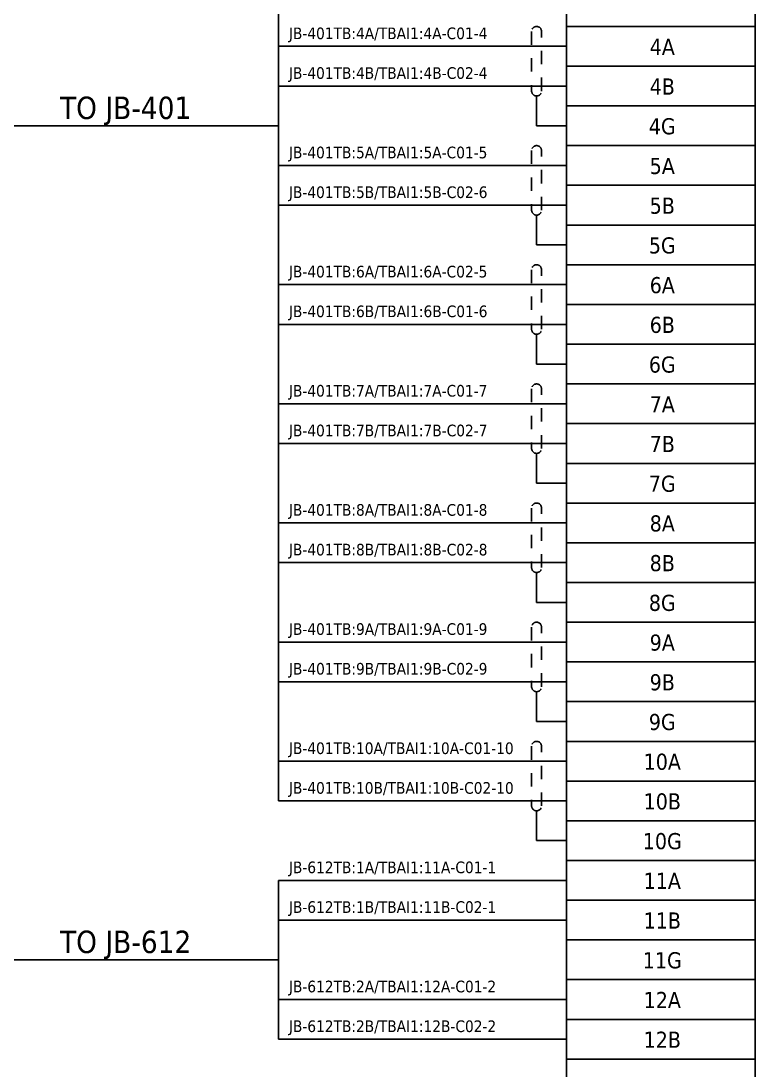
# Model space of a CAD drawing. Header units: millimetres. Extents: x 0 to 1792788, y -13 to 262234.
# Drawn here: x 133.1 to 207, y 105.9 to 211.6 of the extents above; entities that cross this region are included whole.
import ezdxf
from ezdxf.enums import TextEntityAlignment as Align

# ---------------------------------------------------------------- set-up
doc = ezdxf.new("R2010")
doc.units = ezdxf.units.MM
doc.linetypes.add('EPL_DASH', pattern=[1, 0.5, -0.5])
for name, color, linetype, lineweight in [('EPLAN108', 5, 'Continuous', 35), ('EPLAN300', 5, 'Continuous', 25), ('EPLAN311', 7, 'Continuous', 25), ('EPLAN314', 5, 'EPL_DASH', 25), ('EPLAN317', 7, 'Continuous', 25), ('EPLAN405', 7, 'Continuous', 25), ('EPLAN421', 5, 'Continuous', 35), ('EPLAN433', 251, 'Continuous', 35), ('EPLAN501', 7, 'Continuous', 35), ('EPLAN546', 1, 'Continuous', 25)]:
    doc.layers.add(name, color=color, linetype=linetype, lineweight=lineweight)
doc.styles.add('Tahoma', font='')
doc.styles.get('Tahoma').set_extended_font_data('Tahoma')

# ---------------------------------------------------------------- blocks, each defined once
blk = doc.blocks.new('EPLSYM_LibrarySPECIAL_en_US_Symbol427_Variant5_Placement1_6')
at = {"layer": 'EPLAN421', "color": 5, "style": 'Tahoma'}
for tag, p in [('17_20029[1]', (-0.9525, 3.335)), ('17_20029[2]', (20.0025, 3.335))]:
    blk.add_attdef(tag, text='', height=1.1739, dxfattribs=at).set_placement(p, align=Align.BOTTOM_RIGHT)
at = {"layer": 'EPLAN433', "color": 251, "style": 'Tahoma'}
blk.add_attdef('17_20406_1', text='', height=1.6254, dxfattribs=at).set_placement((0.9525, 1.5875), align=Align.BOTTOM_RIGHT)
blk.add_attdef('17_20406', text='', height=1.6254, dxfattribs=at).set_placement((0.9525, 1.5875), align=Align.BOTTOM_LEFT)
blk = doc.blocks.new('EPLSYM_LibrarySPECIAL_en_US_Symbol427_Variant5_Placement1_7')
at = {"layer": 'EPLAN421', "color": 5, "style": 'Tahoma'}
for tag, p in [('17_20029[1]', (-0.9525, 3.335)), ('17_20029[2]', (20.0025, 3.335))]:
    blk.add_attdef(tag, text='', height=1.1739, dxfattribs=at).set_placement(p, align=Align.BOTTOM_RIGHT)
at = {"layer": 'EPLAN433', "color": 251, "style": 'Tahoma'}
blk.add_attdef('17_20406_1', text='', height=1.6254, dxfattribs=at).set_placement((0.9525, 1.5875), align=Align.BOTTOM_RIGHT)
blk.add_attdef('17_20406', text='', height=1.6254, dxfattribs=at).set_placement((0.9525, 1.5875), align=Align.BOTTOM_LEFT)
blk = doc.blocks.new('EPLSYM_LibrarySPECIAL_en_US_Symbol427_Variant5_Placement1_8')
at = {"layer": 'EPLAN421', "color": 5, "style": 'Tahoma'}
for tag, p in [('17_20029[1]', (-0.9525, 3.335)), ('17_20029[2]', (20.0025, 3.335))]:
    blk.add_attdef(tag, text='', height=1.1739, dxfattribs=at).set_placement(p, align=Align.BOTTOM_RIGHT)
at = {"layer": 'EPLAN433', "color": 251, "style": 'Tahoma'}
blk.add_attdef('17_20406_1', text='', height=1.6254, dxfattribs=at).set_placement((0.9525, 1.5875), align=Align.BOTTOM_RIGHT)
blk.add_attdef('17_20406', text='', height=1.6254, dxfattribs=at).set_placement((0.9525, 1.5875), align=Align.BOTTOM_LEFT)
blk = doc.blocks.new('EPLSYM_LibrarySPECIAL_en_US_Symbol427_Variant5_Placement1_9')
at = {"layer": 'EPLAN421', "color": 5, "style": 'Tahoma'}
for tag, p in [('17_20029[1]', (-0.9525, 3.335)), ('17_20029[2]', (20.0025, 3.335))]:
    blk.add_attdef(tag, text='', height=1.1739, dxfattribs=at).set_placement(p, align=Align.BOTTOM_RIGHT)
at = {"layer": 'EPLAN433', "color": 251, "style": 'Tahoma'}
blk.add_attdef('17_20406_1', text='', height=1.6254, dxfattribs=at).set_placement((0.9525, 1.5875), align=Align.BOTTOM_RIGHT)
blk.add_attdef('17_20406', text='', height=1.6254, dxfattribs=at).set_placement((0.9525, 1.5875), align=Align.BOTTOM_LEFT)
blk = doc.blocks.new('EPLSYM_LibrarySPECIAL_en_US_Symbol427_Variant5_Placement1_10')
at = {"layer": 'EPLAN421', "color": 5, "style": 'Tahoma'}
for tag, p in [('17_20029[1]', (-0.9525, 3.335)), ('17_20029[2]', (20.0025, 3.335))]:
    blk.add_attdef(tag, text='', height=1.1739, dxfattribs=at).set_placement(p, align=Align.BOTTOM_RIGHT)
at = {"layer": 'EPLAN433', "color": 251, "style": 'Tahoma'}
blk.add_attdef('17_20406_1', text='', height=1.6254, dxfattribs=at).set_placement((0.9525, 1.5875), align=Align.BOTTOM_RIGHT)
blk.add_attdef('17_20406', text='', height=1.6254, dxfattribs=at).set_placement((0.9525, 1.5875), align=Align.BOTTOM_LEFT)
blk = doc.blocks.new('EPLSYM_LibrarySPECIAL_en_US_Symbol427_Variant5_Placement1_11')
at = {"layer": 'EPLAN421', "color": 5, "style": 'Tahoma'}
for tag, p in [('17_20029[1]', (-0.9525, 3.335)), ('17_20029[2]', (20.0025, 3.335))]:
    blk.add_attdef(tag, text='', height=1.1739, dxfattribs=at).set_placement(p, align=Align.BOTTOM_RIGHT)
at = {"layer": 'EPLAN433', "color": 251, "style": 'Tahoma'}
blk.add_attdef('17_20406_1', text='', height=1.6254, dxfattribs=at).set_placement((0.9525, 1.5875), align=Align.BOTTOM_RIGHT)
blk.add_attdef('17_20406', text='', height=1.6254, dxfattribs=at).set_placement((0.9525, 1.5875), align=Align.BOTTOM_LEFT)
blk = doc.blocks.new('EPLSYM_LibrarySPECIAL_en_US_Symbol427_Variant5_Placement1_12')
at = {"layer": 'EPLAN421', "color": 5, "style": 'Tahoma'}
for tag, p in [('17_20029[1]', (-0.9525, 3.335)), ('17_20029[2]', (20.0025, 3.335))]:
    blk.add_attdef(tag, text='', height=1.1739, dxfattribs=at).set_placement(p, align=Align.BOTTOM_RIGHT)
at = {"layer": 'EPLAN433', "color": 251, "style": 'Tahoma'}
blk.add_attdef('17_20406_1', text='', height=1.6254, dxfattribs=at).set_placement((0.9525, 1.5875), align=Align.BOTTOM_RIGHT)
blk.add_attdef('17_20406', text='', height=1.6254, dxfattribs=at).set_placement((0.9525, 1.5875), align=Align.BOTTOM_LEFT)
blk = doc.blocks.new('EPLSYM_LibrarySPECIAL_en_US_Symbol427_Variant5_Placement1_13')
at = {"layer": 'EPLAN421', "color": 5, "style": 'Tahoma'}
for tag, p in [('17_20029[1]', (-0.9525, 3.335)), ('17_20029[2]', (20.0025, 3.335))]:
    blk.add_attdef(tag, text='', height=1.1739, dxfattribs=at).set_placement(p, align=Align.BOTTOM_RIGHT)
at = {"layer": 'EPLAN433', "color": 251, "style": 'Tahoma'}
blk.add_attdef('17_20406_1', text='', height=1.6254, dxfattribs=at).set_placement((0.9525, 1.5875), align=Align.BOTTOM_RIGHT)
blk.add_attdef('17_20406', text='', height=1.6254, dxfattribs=at).set_placement((0.9525, 1.5875), align=Align.BOTTOM_LEFT)
blk = doc.blocks.new('EPLSYM_LibrarySPECIAL_en_US_Symbol427_Variant5_Placement1_14')
at = {"layer": 'EPLAN421', "color": 5, "style": 'Tahoma'}
for tag, p in [('17_20029[1]', (-0.9525, 3.335)), ('17_20029[2]', (20.0025, 3.335))]:
    blk.add_attdef(tag, text='', height=1.1739, dxfattribs=at).set_placement(p, align=Align.BOTTOM_RIGHT)
at = {"layer": 'EPLAN433', "color": 251, "style": 'Tahoma'}
blk.add_attdef('17_20406_1', text='', height=1.6254, dxfattribs=at).set_placement((0.9525, 1.5875), align=Align.BOTTOM_RIGHT)
blk.add_attdef('17_20406', text='', height=1.6254, dxfattribs=at).set_placement((0.9525, 1.5875), align=Align.BOTTOM_LEFT)
blk = doc.blocks.new('EPLSYM_LibrarySPECIAL_en_US_Symbol427_Variant5_Placement1_15')
at = {"layer": 'EPLAN421', "color": 5, "style": 'Tahoma'}
for tag, p in [('17_20029[1]', (-0.9525, 3.335)), ('17_20029[2]', (20.0025, 3.335))]:
    blk.add_attdef(tag, text='', height=1.1739, dxfattribs=at).set_placement(p, align=Align.BOTTOM_RIGHT)
at = {"layer": 'EPLAN433', "color": 251, "style": 'Tahoma'}
blk.add_attdef('17_20406_1', text='', height=1.6254, dxfattribs=at).set_placement((0.9525, 1.5875), align=Align.BOTTOM_RIGHT)
blk.add_attdef('17_20406', text='', height=1.6254, dxfattribs=at).set_placement((0.9525, 1.5875), align=Align.BOTTOM_LEFT)
blk = doc.blocks.new('EPLSYM_LibrarySPECIAL_en_US_Symbol427_Variant5_Placement1_16')
at = {"layer": 'EPLAN421', "color": 5, "style": 'Tahoma'}
for tag, p in [('17_20029[1]', (-0.9525, 3.335)), ('17_20029[2]', (20.0025, 3.335))]:
    blk.add_attdef(tag, text='', height=1.1739, dxfattribs=at).set_placement(p, align=Align.BOTTOM_RIGHT)
at = {"layer": 'EPLAN433', "color": 251, "style": 'Tahoma'}
blk.add_attdef('17_20406_1', text='', height=1.6254, dxfattribs=at).set_placement((0.9525, 1.5875), align=Align.BOTTOM_RIGHT)
blk.add_attdef('17_20406', text='', height=1.6254, dxfattribs=at).set_placement((0.9525, 1.5875), align=Align.BOTTOM_LEFT)
blk = doc.blocks.new('EPLSYM_LibrarySPECIAL_en_US_Symbol427_Variant5_Placement1_17')
at = {"layer": 'EPLAN421', "color": 5, "style": 'Tahoma'}
for tag, p in [('17_20029[1]', (-0.9525, 3.335)), ('17_20029[2]', (20.0025, 3.335))]:
    blk.add_attdef(tag, text='', height=1.1739, dxfattribs=at).set_placement(p, align=Align.BOTTOM_RIGHT)
at = {"layer": 'EPLAN433', "color": 251, "style": 'Tahoma'}
blk.add_attdef('17_20406_1', text='', height=1.6254, dxfattribs=at).set_placement((0.9525, 1.5875), align=Align.BOTTOM_RIGHT)
blk.add_attdef('17_20406', text='', height=1.6254, dxfattribs=at).set_placement((0.9525, 1.5875), align=Align.BOTTOM_LEFT)
blk = doc.blocks.new('EPLSYM_LibrarySPECIAL_en_US_Symbol427_Variant5_Placement1_18')
at = {"layer": 'EPLAN421', "color": 5, "style": 'Tahoma'}
for tag, p in [('17_20029[1]', (-0.9525, 3.335)), ('17_20029[2]', (20.0025, 3.335))]:
    blk.add_attdef(tag, text='', height=1.1739, dxfattribs=at).set_placement(p, align=Align.BOTTOM_RIGHT)
at = {"layer": 'EPLAN433', "color": 251, "style": 'Tahoma'}
blk.add_attdef('17_20406_1', text='', height=1.6254, dxfattribs=at).set_placement((0.9525, 1.5875), align=Align.BOTTOM_RIGHT)
blk.add_attdef('17_20406', text='', height=1.6254, dxfattribs=at).set_placement((0.9525, 1.5875), align=Align.BOTTOM_LEFT)
blk = doc.blocks.new('EPLSYM_LibrarySPECIAL_en_US_Symbol427_Variant5_Placement1_19')
at = {"layer": 'EPLAN421', "color": 5, "style": 'Tahoma'}
for tag, p in [('17_20029[1]', (-0.9525, 3.335)), ('17_20029[2]', (20.0025, 3.335))]:
    blk.add_attdef(tag, text='', height=1.1739, dxfattribs=at).set_placement(p, align=Align.BOTTOM_RIGHT)
at = {"layer": 'EPLAN433', "color": 251, "style": 'Tahoma'}
blk.add_attdef('17_20406_1', text='', height=1.6254, dxfattribs=at).set_placement((0.9525, 1.5875), align=Align.BOTTOM_RIGHT)
blk.add_attdef('17_20406', text='', height=1.6254, dxfattribs=at).set_placement((0.9525, 1.5875), align=Align.BOTTOM_LEFT)
blk = doc.blocks.new('EPLSYM_LibrarySPECIAL_en_US_Symbol427_Variant5_Placement1_20')
at = {"layer": 'EPLAN421', "color": 5, "style": 'Tahoma'}
for tag, p in [('17_20029[1]', (-0.9525, 3.335)), ('17_20029[2]', (20.0025, 3.335))]:
    blk.add_attdef(tag, text='', height=1.1739, dxfattribs=at).set_placement(p, align=Align.BOTTOM_RIGHT)
at = {"layer": 'EPLAN433', "color": 251, "style": 'Tahoma'}
blk.add_attdef('17_20406_1', text='', height=1.6254, dxfattribs=at).set_placement((0.9525, 1.5875), align=Align.BOTTOM_RIGHT)
blk.add_attdef('17_20406', text='', height=1.6254, dxfattribs=at).set_placement((0.9525, 1.5875), align=Align.BOTTOM_LEFT)
blk = doc.blocks.new('EPLSYM_LibrarySPECIAL_en_US_Symbol427_Variant5_Placement1_21')
at = {"layer": 'EPLAN421', "color": 5, "style": 'Tahoma'}
for tag, p in [('17_20029[1]', (-0.9525, 3.335)), ('17_20029[2]', (20.0025, 3.335))]:
    blk.add_attdef(tag, text='', height=1.1739, dxfattribs=at).set_placement(p, align=Align.BOTTOM_RIGHT)
at = {"layer": 'EPLAN433', "color": 251, "style": 'Tahoma'}
blk.add_attdef('17_20406_1', text='', height=1.6254, dxfattribs=at).set_placement((0.9525, 1.5875), align=Align.BOTTOM_RIGHT)
blk.add_attdef('17_20406', text='', height=1.6254, dxfattribs=at).set_placement((0.9525, 1.5875), align=Align.BOTTOM_LEFT)
blk = doc.blocks.new('EPLSYM_LibrarySPECIAL_en_US_Symbol427_Variant5_Placement1_22')
at = {"layer": 'EPLAN421', "color": 5, "style": 'Tahoma'}
for tag, p in [('17_20029[1]', (-0.9525, 3.335)), ('17_20029[2]', (20.0025, 3.335))]:
    blk.add_attdef(tag, text='', height=1.1739, dxfattribs=at).set_placement(p, align=Align.BOTTOM_RIGHT)
at = {"layer": 'EPLAN433', "color": 251, "style": 'Tahoma'}
blk.add_attdef('17_20406_1', text='', height=1.6254, dxfattribs=at).set_placement((0.9525, 1.5875), align=Align.BOTTOM_RIGHT)
blk.add_attdef('17_20406', text='', height=1.6254, dxfattribs=at).set_placement((0.9525, 1.5875), align=Align.BOTTOM_LEFT)
blk = doc.blocks.new('EPLSYM_LibrarySPECIAL_en_US_Symbol427_Variant5_Placement1_23')
at = {"layer": 'EPLAN421', "color": 5, "style": 'Tahoma'}
for tag, p in [('17_20029[1]', (-0.9525, 3.335)), ('17_20029[2]', (20.0025, 3.335))]:
    blk.add_attdef(tag, text='', height=1.1739, dxfattribs=at).set_placement(p, align=Align.BOTTOM_RIGHT)
at = {"layer": 'EPLAN433', "color": 251, "style": 'Tahoma'}
blk.add_attdef('17_20406_1', text='', height=1.6254, dxfattribs=at).set_placement((0.9525, 1.5875), align=Align.BOTTOM_RIGHT)
blk.add_attdef('17_20406', text='', height=1.6254, dxfattribs=at).set_placement((0.9525, 1.5875), align=Align.BOTTOM_LEFT)
blk = doc.blocks.new('EPLSYM_LibrarySPECIAL_en_US_Symbol427_Variant5_Placement1_76')
at = {"layer": 'EPLAN421', "color": 5, "style": 'Tahoma'}
for tag, p in [('17_20029[1]', (-0.9525, 3.335)), ('17_20029[2]', (20.0025, 3.335))]:
    blk.add_attdef(tag, text='', height=1.1739, dxfattribs=at).set_placement(p, align=Align.BOTTOM_RIGHT)
at = {"layer": 'EPLAN433', "color": 251, "style": 'Tahoma'}
blk.add_attdef('17_20406_1', text='', height=1.6254, dxfattribs=at).set_placement((0.9525, 1.5875), align=Align.BOTTOM_RIGHT)
blk.add_attdef('17_20406', text='', height=1.6254, dxfattribs=at).set_placement((0.9525, 1.5875), align=Align.BOTTOM_LEFT)
blk = doc.blocks.new('EPLSYM_LibrarySPECIAL_en_US_Symbol427_Variant5_Placement1_77')
at = {"layer": 'EPLAN421', "color": 5, "style": 'Tahoma'}
for tag, p in [('17_20029[1]', (-0.9525, 3.335)), ('17_20029[2]', (20.0025, 3.335))]:
    blk.add_attdef(tag, text='', height=1.1739, dxfattribs=at).set_placement(p, align=Align.BOTTOM_RIGHT)
at = {"layer": 'EPLAN433', "color": 251, "style": 'Tahoma'}
blk.add_attdef('17_20406_1', text='', height=1.6254, dxfattribs=at).set_placement((0.9525, 1.5875), align=Align.BOTTOM_RIGHT)
blk.add_attdef('17_20406', text='', height=1.6254, dxfattribs=at).set_placement((0.9525, 1.5875), align=Align.BOTTOM_LEFT)
blk = doc.blocks.new('EPLSYM_LibrarySPECIAL_en_US_Symbol427_Variant5_Placement1_78')
at = {"layer": 'EPLAN421', "color": 5, "style": 'Tahoma'}
for tag, p in [('17_20029[1]', (-0.9525, 3.335)), ('17_20029[2]', (20.0025, 3.335))]:
    blk.add_attdef(tag, text='', height=1.1739, dxfattribs=at).set_placement(p, align=Align.BOTTOM_RIGHT)
at = {"layer": 'EPLAN433', "color": 251, "style": 'Tahoma'}
blk.add_attdef('17_20406_1', text='', height=1.6254, dxfattribs=at).set_placement((0.9525, 1.5875), align=Align.BOTTOM_RIGHT)
blk.add_attdef('17_20406', text='', height=1.6254, dxfattribs=at).set_placement((0.9525, 1.5875), align=Align.BOTTOM_LEFT)
blk = doc.blocks.new('EPLSYM_LibrarySPECIAL_en_US_Symbol427_Variant5_Placement1_79')
at = {"layer": 'EPLAN421', "color": 5, "style": 'Tahoma'}
for tag, p in [('17_20029[1]', (-0.9525, 3.335)), ('17_20029[2]', (20.0025, 3.335))]:
    blk.add_attdef(tag, text='', height=1.1739, dxfattribs=at).set_placement(p, align=Align.BOTTOM_RIGHT)
at = {"layer": 'EPLAN433', "color": 251, "style": 'Tahoma'}
blk.add_attdef('17_20406_1', text='', height=1.6254, dxfattribs=at).set_placement((0.9525, 1.5875), align=Align.BOTTOM_RIGHT)
blk.add_attdef('17_20406', text='', height=1.6254, dxfattribs=at).set_placement((0.9525, 1.5875), align=Align.BOTTOM_LEFT)
blk = doc.blocks.new('EPLSYM_LibrarySPECIAL_en_US_Symbol427_Variant5_Placement1_80')
at = {"layer": 'EPLAN421', "color": 5, "style": 'Tahoma'}
for tag, p in [('17_20029[1]', (-0.9525, 3.335)), ('17_20029[2]', (20.0025, 3.335))]:
    blk.add_attdef(tag, text='', height=1.1739, dxfattribs=at).set_placement(p, align=Align.BOTTOM_RIGHT)
at = {"layer": 'EPLAN433', "color": 251, "style": 'Tahoma'}
blk.add_attdef('17_20406_1', text='', height=1.6254, dxfattribs=at).set_placement((0.9525, 1.5875), align=Align.BOTTOM_RIGHT)
blk.add_attdef('17_20406', text='', height=1.6254, dxfattribs=at).set_placement((0.9525, 1.5875), align=Align.BOTTOM_LEFT)
blk = doc.blocks.new('EPLSYM_LibrarySPECIAL_en_US_Symbol427_Variant5_Placement1_81')
at = {"layer": 'EPLAN421', "color": 5, "style": 'Tahoma'}
for tag, p in [('17_20029[1]', (-0.9525, 3.335)), ('17_20029[2]', (20.0025, 3.335))]:
    blk.add_attdef(tag, text='', height=1.1739, dxfattribs=at).set_placement(p, align=Align.BOTTOM_RIGHT)
at = {"layer": 'EPLAN433', "color": 251, "style": 'Tahoma'}
blk.add_attdef('17_20406_1', text='', height=1.6254, dxfattribs=at).set_placement((0.9525, 1.5875), align=Align.BOTTOM_RIGHT)
blk.add_attdef('17_20406', text='', height=1.6254, dxfattribs=at).set_placement((0.9525, 1.5875), align=Align.BOTTOM_LEFT)
blk = doc.blocks.new('EPLSYM_LibrarySPECIAL_en_US_Symbol427_Variant5_Placement1_82')
at = {"layer": 'EPLAN421', "color": 5, "style": 'Tahoma'}
for tag, p in [('17_20029[1]', (-0.9525, 3.335)), ('17_20029[2]', (20.0025, 3.335))]:
    blk.add_attdef(tag, text='', height=1.1739, dxfattribs=at).set_placement(p, align=Align.BOTTOM_RIGHT)
at = {"layer": 'EPLAN433', "color": 251, "style": 'Tahoma'}
blk.add_attdef('17_20406_1', text='', height=1.6254, dxfattribs=at).set_placement((0.9525, 1.5875), align=Align.BOTTOM_RIGHT)
blk.add_attdef('17_20406', text='', height=1.6254, dxfattribs=at).set_placement((0.9525, 1.5875), align=Align.BOTTOM_LEFT)
blk = doc.blocks.new('EPLSYM_LibrarySPECIAL_en_US_Symbol427_Variant5_Placement1_84')
at = {"layer": 'EPLAN421', "color": 5, "style": 'Tahoma'}
for tag, p in [('17_20029[1]', (-0.9525, 3.335)), ('17_20029[2]', (20.0025, 3.335))]:
    blk.add_attdef(tag, text='', height=1.1739, dxfattribs=at).set_placement(p, align=Align.BOTTOM_RIGHT)
at = {"layer": 'EPLAN433', "color": 251, "style": 'Tahoma'}
blk.add_attdef('17_20406_1', text='', height=1.6254, dxfattribs=at).set_placement((0.9525, 1.5875), align=Align.BOTTOM_RIGHT)
blk.add_attdef('17_20406', text='', height=1.6254, dxfattribs=at).set_placement((0.9525, 1.5875), align=Align.BOTTOM_LEFT)
blk = doc.blocks.new('EPLSYM_LibrarySPECIAL_Symbol308_Variant0_Placement0')
at = {"layer": 'EPLAN405', "color": 7, "style": 'Tahoma'}
for tag, p in [('17_31011', (1.5, 6.35)), ('17_31002', (1.5, 0.5))]:
    blk.add_attdef(tag, text='', height=1.17, dxfattribs=at).set_placement(p, align=Align.BOTTOM_LEFT)
for tag, p in [('17_31004', (1.5, 4.4)), ('17_31003', (1.5, 2.45))]:
    blk.add_attdef(tag, p, '', height=1.17, dxfattribs=at)
blk = doc.blocks.new('EPLSYM_LibrarySPECIAL_Symbol5_Variant1_Placement1_29')
at = {"layer": 'EPLAN314', "ltscale": 2.7}
for p, q in [((-0.5, 6.5), (-0.5, 0.5)), ((0.5, 0.5), (0.5, 6.5))]:
    blk.add_line(p, q, dxfattribs=at)
for centre, start, end in [((0, 6.5), 0, 180), ((0, 0.5), 180, 0)]:
    blk.add_arc(centre, 0.5, start, end, dxfattribs=at)
blk = doc.blocks.new('EPLSYM_LibrarySPECIAL_Symbol5_Variant1_Placement1_30')
at = {"layer": 'EPLAN314', "ltscale": 2.7}
for p, q in [((-0.5, 6.5), (-0.5, 0.5)), ((0.5, 0.5), (0.5, 6.5))]:
    blk.add_line(p, q, dxfattribs=at)
for centre, start, end in [((0, 6.5), 0, 180), ((0, 0.5), 180, 0)]:
    blk.add_arc(centre, 0.5, start, end, dxfattribs=at)
blk = doc.blocks.new('EPLSYM_LibrarySPECIAL_Symbol5_Variant1_Placement1_31')
at = {"layer": 'EPLAN314', "ltscale": 2.7}
for p, q in [((-0.5, 6.5), (-0.5, 0.5)), ((0.5, 0.5), (0.5, 6.5))]:
    blk.add_line(p, q, dxfattribs=at)
for centre, start, end in [((0, 6.5), 0, 180), ((0, 0.5), 180, 0)]:
    blk.add_arc(centre, 0.5, start, end, dxfattribs=at)
blk = doc.blocks.new('EPLSYM_LibrarySPECIAL_Symbol5_Variant1_Placement1_32')
at = {"layer": 'EPLAN314', "ltscale": 2.7}
for p, q in [((-0.5, 6.5), (-0.5, 0.5)), ((0.5, 0.5), (0.5, 6.5))]:
    blk.add_line(p, q, dxfattribs=at)
for centre, start, end in [((0, 6.5), 0, 180), ((0, 0.5), 180, 0)]:
    blk.add_arc(centre, 0.5, start, end, dxfattribs=at)
blk = doc.blocks.new('EPLSYM_LibrarySPECIAL_Symbol5_Variant1_Placement1_33')
at = {"layer": 'EPLAN314', "ltscale": 2.7}
for p, q in [((-0.5, 6.5), (-0.5, 0.5)), ((0.5, 0.5), (0.5, 6.5))]:
    blk.add_line(p, q, dxfattribs=at)
for centre, start, end in [((0, 6.5), 0, 180), ((0, 0.5), 180, 0)]:
    blk.add_arc(centre, 0.5, start, end, dxfattribs=at)
blk = doc.blocks.new('EPLSYM_LibrarySPECIAL_Symbol5_Variant1_Placement1_34')
at = {"layer": 'EPLAN314', "ltscale": 2.7}
for p, q in [((-0.5, 6.5), (-0.5, 0.5)), ((0.5, 0.5), (0.5, 6.5))]:
    blk.add_line(p, q, dxfattribs=at)
for centre, start, end in [((0, 6.5), 0, 180), ((0, 0.5), 180, 0)]:
    blk.add_arc(centre, 0.5, start, end, dxfattribs=at)
blk = doc.blocks.new('EPLSYM_LibrarySPECIAL_Symbol5_Variant1_Placement1_35')
at = {"layer": 'EPLAN314', "ltscale": 2.7}
for p, q in [((-0.5, 6.5), (-0.5, 0.5)), ((0.5, 0.5), (0.5, 6.5))]:
    blk.add_line(p, q, dxfattribs=at)
for centre, start, end in [((0, 6.5), 0, 180), ((0, 0.5), 180, 0)]:
    blk.add_arc(centre, 0.5, start, end, dxfattribs=at)

msp = doc.modelspace()

# ---------------------------------------------------------------- linework, layer by layer
at = {"layer": 'EPLAN300', "color": 3, "lineweight": 25, "ltscale": 4}
for points in [[(188, 211), (207, 211), (207, 215), (188, 215)], [(188, 199), (207, 199), (207, 203), (188, 203)], [(188, 187), (207, 187), (207, 191), (188, 191)], [(188, 175), (207, 175), (207, 179), (188, 179)], [(188, 163), (207, 163), (207, 167), (188, 167)], [(188, 151), (207, 151), (207, 155), (188, 155)], [(188, 139), (207, 139), (207, 143), (188, 143)], [(188, 127), (207, 127), (207, 131), (188, 131)], [(188, 115), (207, 115), (207, 119), (188, 119)], [(188, 103), (207, 103), (207, 107), (188, 107)]]:
    msp.add_lwpolyline(points, close=True, dxfattribs=at)
at = {"layer": 'EPLAN300', "lineweight": 25, "ltscale": 4}
for points in [[(188, 207), (207, 207), (207, 211), (188, 211)], [(188, 203), (207, 203), (207, 207), (188, 207)], [(188, 195), (207, 195), (207, 199), (188, 199)], [(188, 191), (207, 191), (207, 195), (188, 195)], [(188, 183), (207, 183), (207, 187), (188, 187)], [(188, 179), (207, 179), (207, 183), (188, 183)], [(188, 171), (207, 171), (207, 175), (188, 175)], [(188, 167), (207, 167), (207, 171), (188, 171)], [(188, 159), (207, 159), (207, 163), (188, 163)], [(188, 155), (207, 155), (207, 159), (188, 159)], [(188, 147), (207, 147), (207, 151), (188, 151)], [(188, 143), (207, 143), (207, 147), (188, 147)], [(188, 135), (207, 135), (207, 139), (188, 139)], [(188, 131), (207, 131), (207, 135), (188, 135)], [(188, 123), (207, 123), (207, 127), (188, 127)], [(188, 119), (207, 119), (207, 123), (188, 123)], [(188, 111), (207, 111), (207, 115), (188, 115)], [(188, 107), (207, 107), (207, 111), (188, 111)]]:
    msp.add_lwpolyline(points, close=True, dxfattribs=at)
at = {"layer": 'EPLAN311', "color": 7, "ltscale": 4}
for p, q in [((188, 209), (159, 209)), ((188, 205), (159, 205)), ((188, 197), (159, 197)), ((188, 193), (159, 193)), ((188, 185), (159, 185)), ((188, 181), (159, 181)), ((188, 173), (159, 173)), ((188, 169), (159, 169)), ((188, 161), (159, 161)), ((188, 157), (159, 157)), ((188, 149), (159, 149)), ((188, 145), (159, 145)), ((188, 137), (159, 137)), ((188, 133), (159, 133)), ((188, 125), (159, 125)), ((188, 121), (159, 121)), ((188, 113), (159, 113)), ((188, 109), (159, 109))]:
    msp.add_line(p, q, dxfattribs=at)
at = {"layer": 'EPLAN311', "ltscale": 4}
for p, q in [((159, 209), (161, 209)), ((159, 205), (161, 205)), ((159, 197), (161, 197)), ((159, 193), (161, 193)), ((159, 185), (161, 185)), ((159, 181), (161, 181)), ((159, 173), (161, 173)), ((159, 169), (161, 169)), ((159, 161), (161, 161)), ((159, 157), (161, 157)), ((159, 149), (161, 149)), ((159, 145), (161, 145)), ((159, 137), (161, 137)), ((161, 133), (159, 133)), ((161, 125), (159, 125)), ((159, 121), (161, 121)), ((159, 113), (161, 113)), ((161, 109), (159, 109))]:
    msp.add_line(p, q, dxfattribs=at)
at = {"layer": 'EPLAN311', "color": 1, "linetype": 'Continuous', "lineweight": 25, "ltscale": 4}
for p, q in [((185, 203), (185, 201)), ((185, 201), (187, 201)), ((185, 191), (185, 189)), ((185, 189), (187, 189)), ((185, 179), (185, 177)), ((185, 177), (187, 177)), ((185, 167), (185, 165)), ((185, 165), (187, 165)), ((185, 155), (185, 153)), ((185, 153), (187, 153)), ((185, 143), (185, 141)), ((185, 141), (187, 141)), ((185, 131), (185, 129)), ((185, 129), (187, 129))]:
    msp.add_line(p, q, dxfattribs=at)
at = {"layer": 'EPLAN317', "lineweight": 25, "ltscale": 4}
for p, q in [((159, 217), (159, 209)), ((159, 211), (159, 207)), ((159, 205), (159, 209)), ((159, 207), (159, 203)), ((159, 205), (159, 201)), ((159, 203), (159, 199)), ((128, 201), (159, 201)), ((159, 201), (157, 201)), ((159, 197), (159, 201)), ((159, 199), (159, 195)), ((159, 197), (159, 193)), ((159, 195), (159, 191)), ((159, 185), (159, 193)), ((159, 187), (159, 183)), ((159, 185), (159, 181)), ((159, 183), (159, 179)), ((159, 181), (159, 173)), ((159, 175), (159, 171)), ((159, 173), (159, 169)), ((159, 171), (159, 167)), ((159, 169), (159, 161)), ((159, 163), (159, 159)), ((159, 161), (159, 157)), ((159, 159), (159, 155)), ((159, 157), (159, 149)), ((159, 151), (159, 147)), ((159, 149), (159, 145)), ((159, 147), (159, 143)), ((159, 145), (159, 137)), ((159, 139), (159, 135)), ((159, 137), (159, 133)), ((159, 133), (159, 135)), ((159, 125), (159, 121)), ((159, 125), (159, 123)), ((159, 123), (159, 119)), ((159, 121), (159, 117)), ((159, 119), (159, 115)), ((128, 117), (159, 117)), ((159, 117), (157, 117)), ((159, 113), (159, 117)), ((159, 115), (159, 111)), ((159, 109), (159, 113)), ((159, 109), (159, 111))]:
    msp.add_line(p, q, dxfattribs=at)
at = {"layer": 'EPLAN546', "ltscale": 4}
for p, q in [((185, 201), (185, 204)), ((188, 201), (185, 201)), ((185, 189), (185, 192)), ((188, 189), (185, 189)), ((185, 177), (185, 180)), ((188, 177), (185, 177)), ((185, 165), (185, 168)), ((188, 165), (185, 165)), ((185, 153), (185, 156)), ((188, 153), (185, 153)), ((185, 141), (185, 144)), ((188, 141), (185, 141)), ((185, 129), (185, 132)), ((188, 129), (185, 129))]:
    msp.add_line(p, q, dxfattribs=at)

# ---------------------------------------------------------------- block references
ref = msp.add_blockref('EPLSYM_LibrarySPECIAL_Symbol308_Variant0_Placement0', (160, 209))
ref.add_attrib('17_31011', 'JB-401TB:4A/TBAI1:4A-C01-4', dxfattribs={"layer": 'EPLAN405', "color": 7, "height": 1.1739, "style": 'Tahoma'}).set_placement((160.05, 209.37), align=Align.BOTTOM_LEFT)
for name, p in [('EPLSYM_LibrarySPECIAL_Symbol5_Variant1_Placement1_29', (185, 204)), ('EPLSYM_LibrarySPECIAL_Symbol5_Variant1_Placement1_30', (185, 192)), ('EPLSYM_LibrarySPECIAL_Symbol5_Variant1_Placement1_31', (185, 180)), ('EPLSYM_LibrarySPECIAL_Symbol5_Variant1_Placement1_32', (185, 168)), ('EPLSYM_LibrarySPECIAL_Symbol5_Variant1_Placement1_33', (185, 156)), ('EPLSYM_LibrarySPECIAL_Symbol5_Variant1_Placement1_34', (185, 144)), ('EPLSYM_LibrarySPECIAL_Symbol5_Variant1_Placement1_35', (185, 132))]:
    msp.add_blockref(name, p)
ref = msp.add_blockref('EPLSYM_LibrarySPECIAL_en_US_Symbol427_Variant5_Placement1_6', (188, 209))
ref.add_attrib('17_20011', '4A', dxfattribs={"layer": 'EPLAN501', "color": 7, "height": 1.625, "style": 'Tahoma'}).set_placement((197.66, 207.65), align=Align.BOTTOM_CENTER)
ref = msp.add_blockref('EPLSYM_LibrarySPECIAL_Symbol308_Variant0_Placement0', (160, 205))
ref.add_attrib('17_31011', 'JB-401TB:4B/TBAI1:4B-C02-4', dxfattribs={"layer": 'EPLAN405', "color": 7, "height": 1.1739, "style": 'Tahoma'}).set_placement((160.05, 205.37), align=Align.BOTTOM_LEFT)
ref = msp.add_blockref('EPLSYM_LibrarySPECIAL_en_US_Symbol427_Variant5_Placement1_7', (188, 205))
ref.add_attrib('17_20011', '4B', dxfattribs={"layer": 'EPLAN501', "color": 7, "height": 1.625, "style": 'Tahoma'}).set_placement((197.66, 203.65), align=Align.BOTTOM_CENTER)
ref = msp.add_blockref('EPLSYM_LibrarySPECIAL_en_US_Symbol427_Variant5_Placement1_76', (188, 201))
ref.add_attrib('17_20011', '4G', dxfattribs={"layer": 'EPLAN501', "color": 7, "height": 1.625, "style": 'Tahoma'}).set_placement((197.66, 199.65), align=Align.BOTTOM_CENTER)
ref = msp.add_blockref('EPLSYM_LibrarySPECIAL_Symbol308_Variant0_Placement0', (160, 197))
ref.add_attrib('17_31011', 'JB-401TB:5A/TBAI1:5A-C01-5', dxfattribs={"layer": 'EPLAN405', "color": 7, "height": 1.1739, "style": 'Tahoma'}).set_placement((160.05, 197.37), align=Align.BOTTOM_LEFT)
ref = msp.add_blockref('EPLSYM_LibrarySPECIAL_en_US_Symbol427_Variant5_Placement1_8', (188, 197))
ref.add_attrib('17_20011', '5A', dxfattribs={"layer": 'EPLAN501', "color": 7, "height": 1.625, "style": 'Tahoma'}).set_placement((197.66, 195.65), align=Align.BOTTOM_CENTER)
ref = msp.add_blockref('EPLSYM_LibrarySPECIAL_Symbol308_Variant0_Placement0', (160, 193))
ref.add_attrib('17_31011', 'JB-401TB:5B/TBAI1:5B-C02-6', dxfattribs={"layer": 'EPLAN405', "color": 7, "height": 1.1739, "style": 'Tahoma'}).set_placement((160.05, 193.37), align=Align.BOTTOM_LEFT)
ref = msp.add_blockref('EPLSYM_LibrarySPECIAL_en_US_Symbol427_Variant5_Placement1_9', (188, 193))
ref.add_attrib('17_20011', '5B', dxfattribs={"layer": 'EPLAN501', "color": 7, "height": 1.625, "style": 'Tahoma'}).set_placement((197.66, 191.65), align=Align.BOTTOM_CENTER)
ref = msp.add_blockref('EPLSYM_LibrarySPECIAL_en_US_Symbol427_Variant5_Placement1_77', (188, 189))
ref.add_attrib('17_20011', '5G', dxfattribs={"layer": 'EPLAN501', "color": 7, "height": 1.625, "style": 'Tahoma'}).set_placement((197.66, 187.65), align=Align.BOTTOM_CENTER)
ref = msp.add_blockref('EPLSYM_LibrarySPECIAL_Symbol308_Variant0_Placement0', (160, 185))
ref.add_attrib('17_31011', 'JB-401TB:6A/TBAI1:6A-C02-5', dxfattribs={"layer": 'EPLAN405', "color": 7, "height": 1.1739, "style": 'Tahoma'}).set_placement((160.05, 185.37), align=Align.BOTTOM_LEFT)
ref = msp.add_blockref('EPLSYM_LibrarySPECIAL_en_US_Symbol427_Variant5_Placement1_10', (188, 185))
ref.add_attrib('17_20011', '6A', dxfattribs={"layer": 'EPLAN501', "color": 7, "height": 1.625, "style": 'Tahoma'}).set_placement((197.66, 183.65), align=Align.BOTTOM_CENTER)
ref = msp.add_blockref('EPLSYM_LibrarySPECIAL_Symbol308_Variant0_Placement0', (160, 181))
ref.add_attrib('17_31011', 'JB-401TB:6B/TBAI1:6B-C01-6', dxfattribs={"layer": 'EPLAN405', "color": 7, "height": 1.1739, "style": 'Tahoma'}).set_placement((160.05, 181.37), align=Align.BOTTOM_LEFT)
ref = msp.add_blockref('EPLSYM_LibrarySPECIAL_en_US_Symbol427_Variant5_Placement1_11', (188, 181))
ref.add_attrib('17_20011', '6B', dxfattribs={"layer": 'EPLAN501', "color": 7, "height": 1.625, "style": 'Tahoma'}).set_placement((197.66, 179.65), align=Align.BOTTOM_CENTER)
ref = msp.add_blockref('EPLSYM_LibrarySPECIAL_en_US_Symbol427_Variant5_Placement1_78', (188, 177))
ref.add_attrib('17_20011', '6G', dxfattribs={"layer": 'EPLAN501', "color": 7, "height": 1.625, "style": 'Tahoma'}).set_placement((197.66, 175.65), align=Align.BOTTOM_CENTER)
ref = msp.add_blockref('EPLSYM_LibrarySPECIAL_Symbol308_Variant0_Placement0', (160, 173))
ref.add_attrib('17_31011', 'JB-401TB:7A/TBAI1:7A-C01-7', dxfattribs={"layer": 'EPLAN405', "color": 7, "height": 1.1739, "style": 'Tahoma'}).set_placement((160.05, 173.37), align=Align.BOTTOM_LEFT)
ref = msp.add_blockref('EPLSYM_LibrarySPECIAL_en_US_Symbol427_Variant5_Placement1_12', (188, 173))
ref.add_attrib('17_20011', '7A', dxfattribs={"layer": 'EPLAN501', "color": 7, "height": 1.625, "style": 'Tahoma'}).set_placement((197.66, 171.65), align=Align.BOTTOM_CENTER)
ref = msp.add_blockref('EPLSYM_LibrarySPECIAL_Symbol308_Variant0_Placement0', (160, 169))
ref.add_attrib('17_31011', 'JB-401TB:7B/TBAI1:7B-C02-7', dxfattribs={"layer": 'EPLAN405', "color": 7, "height": 1.1739, "style": 'Tahoma'}).set_placement((160.05, 169.37), align=Align.BOTTOM_LEFT)
ref = msp.add_blockref('EPLSYM_LibrarySPECIAL_en_US_Symbol427_Variant5_Placement1_13', (188, 169))
ref.add_attrib('17_20011', '7B', dxfattribs={"layer": 'EPLAN501', "color": 7, "height": 1.625, "style": 'Tahoma'}).set_placement((197.66, 167.65), align=Align.BOTTOM_CENTER)
ref = msp.add_blockref('EPLSYM_LibrarySPECIAL_en_US_Symbol427_Variant5_Placement1_79', (188, 165))
ref.add_attrib('17_20011', '7G', dxfattribs={"layer": 'EPLAN501', "color": 7, "height": 1.625, "style": 'Tahoma'}).set_placement((197.66, 163.65), align=Align.BOTTOM_CENTER)
ref = msp.add_blockref('EPLSYM_LibrarySPECIAL_Symbol308_Variant0_Placement0', (160, 161))
ref.add_attrib('17_31011', 'JB-401TB:8A/TBAI1:8A-C01-8', dxfattribs={"layer": 'EPLAN405', "color": 7, "height": 1.1739, "style": 'Tahoma'}).set_placement((160.05, 161.37), align=Align.BOTTOM_LEFT)
ref = msp.add_blockref('EPLSYM_LibrarySPECIAL_en_US_Symbol427_Variant5_Placement1_14', (188, 161))
ref.add_attrib('17_20011', '8A', dxfattribs={"layer": 'EPLAN501', "color": 7, "height": 1.625, "style": 'Tahoma'}).set_placement((197.66, 159.65), align=Align.BOTTOM_CENTER)
ref = msp.add_blockref('EPLSYM_LibrarySPECIAL_Symbol308_Variant0_Placement0', (160, 157))
ref.add_attrib('17_31011', 'JB-401TB:8B/TBAI1:8B-C02-8', dxfattribs={"layer": 'EPLAN405', "color": 7, "height": 1.1739, "style": 'Tahoma'}).set_placement((160.05, 157.37), align=Align.BOTTOM_LEFT)
ref = msp.add_blockref('EPLSYM_LibrarySPECIAL_en_US_Symbol427_Variant5_Placement1_15', (188, 157))
ref.add_attrib('17_20011', '8B', dxfattribs={"layer": 'EPLAN501', "color": 7, "height": 1.625, "style": 'Tahoma'}).set_placement((197.66, 155.65), align=Align.BOTTOM_CENTER)
ref = msp.add_blockref('EPLSYM_LibrarySPECIAL_en_US_Symbol427_Variant5_Placement1_80', (188, 153))
ref.add_attrib('17_20011', '8G', dxfattribs={"layer": 'EPLAN501', "color": 7, "height": 1.625, "style": 'Tahoma'}).set_placement((197.66, 151.65), align=Align.BOTTOM_CENTER)
ref = msp.add_blockref('EPLSYM_LibrarySPECIAL_Symbol308_Variant0_Placement0', (160, 149))
ref.add_attrib('17_31011', 'JB-401TB:9A/TBAI1:9A-C01-9', dxfattribs={"layer": 'EPLAN405', "color": 7, "height": 1.1739, "style": 'Tahoma'}).set_placement((160.05, 149.37), align=Align.BOTTOM_LEFT)
ref = msp.add_blockref('EPLSYM_LibrarySPECIAL_en_US_Symbol427_Variant5_Placement1_16', (188, 149))
ref.add_attrib('17_20011', '9A', dxfattribs={"layer": 'EPLAN501', "color": 7, "height": 1.625, "style": 'Tahoma'}).set_placement((197.66, 147.65), align=Align.BOTTOM_CENTER)
ref = msp.add_blockref('EPLSYM_LibrarySPECIAL_Symbol308_Variant0_Placement0', (160, 145))
ref.add_attrib('17_31011', 'JB-401TB:9B/TBAI1:9B-C02-9', dxfattribs={"layer": 'EPLAN405', "color": 7, "height": 1.1739, "style": 'Tahoma'}).set_placement((160.05, 145.37), align=Align.BOTTOM_LEFT)
ref = msp.add_blockref('EPLSYM_LibrarySPECIAL_en_US_Symbol427_Variant5_Placement1_17', (188, 145))
ref.add_attrib('17_20011', '9B', dxfattribs={"layer": 'EPLAN501', "color": 7, "height": 1.625, "style": 'Tahoma'}).set_placement((197.66, 143.65), align=Align.BOTTOM_CENTER)
ref = msp.add_blockref('EPLSYM_LibrarySPECIAL_en_US_Symbol427_Variant5_Placement1_81', (188, 141))
ref.add_attrib('17_20011', '9G', dxfattribs={"layer": 'EPLAN501', "color": 7, "height": 1.625, "style": 'Tahoma'}).set_placement((197.66, 139.65), align=Align.BOTTOM_CENTER)
ref = msp.add_blockref('EPLSYM_LibrarySPECIAL_Symbol308_Variant0_Placement0', (160, 137))
ref.add_attrib('17_31011', 'JB-401TB:10A/TBAI1:10A-C01-10', dxfattribs={"layer": 'EPLAN405', "color": 7, "height": 1.1739, "style": 'Tahoma'}).set_placement((160.05, 137.37), align=Align.BOTTOM_LEFT)
ref = msp.add_blockref('EPLSYM_LibrarySPECIAL_en_US_Symbol427_Variant5_Placement1_18', (188, 137))
ref.add_attrib('17_20011', '10A', dxfattribs={"layer": 'EPLAN501', "color": 7, "height": 1.625, "style": 'Tahoma'}).set_placement((197.66, 135.65), align=Align.BOTTOM_CENTER)
ref = msp.add_blockref('EPLSYM_LibrarySPECIAL_Symbol308_Variant0_Placement0', (160, 133))
ref.add_attrib('17_31011', 'JB-401TB:10B/TBAI1:10B-C02-10', dxfattribs={"layer": 'EPLAN405', "color": 7, "height": 1.1739, "style": 'Tahoma'}).set_placement((160.05, 133.37), align=Align.BOTTOM_LEFT)
ref = msp.add_blockref('EPLSYM_LibrarySPECIAL_en_US_Symbol427_Variant5_Placement1_19', (188, 133))
ref.add_attrib('17_20011', '10B', dxfattribs={"layer": 'EPLAN501', "color": 7, "height": 1.625, "style": 'Tahoma'}).set_placement((197.66, 131.65), align=Align.BOTTOM_CENTER)
ref = msp.add_blockref('EPLSYM_LibrarySPECIAL_en_US_Symbol427_Variant5_Placement1_82', (188, 129))
ref.add_attrib('17_20011', '10G', dxfattribs={"layer": 'EPLAN501', "color": 7, "height": 1.625, "style": 'Tahoma'}).set_placement((197.66, 127.65), align=Align.BOTTOM_CENTER)
ref = msp.add_blockref('EPLSYM_LibrarySPECIAL_Symbol308_Variant0_Placement0', (160, 125))
ref.add_attrib('17_31011', 'JB-612TB:1A/TBAI1:11A-C01-1', dxfattribs={"layer": 'EPLAN405', "color": 7, "height": 1.1739, "style": 'Tahoma'}).set_placement((160.05, 125.37), align=Align.BOTTOM_LEFT)
ref = msp.add_blockref('EPLSYM_LibrarySPECIAL_en_US_Symbol427_Variant5_Placement1_20', (188, 125))
ref.add_attrib('17_20011', '11A', dxfattribs={"layer": 'EPLAN501', "color": 7, "height": 1.625, "style": 'Tahoma'}).set_placement((197.66, 123.65), align=Align.BOTTOM_CENTER)
ref = msp.add_blockref('EPLSYM_LibrarySPECIAL_Symbol308_Variant0_Placement0', (160, 121))
ref.add_attrib('17_31011', 'JB-612TB:1B/TBAI1:11B-C02-1', dxfattribs={"layer": 'EPLAN405', "color": 7, "height": 1.1739, "style": 'Tahoma'}).set_placement((160.05, 121.37), align=Align.BOTTOM_LEFT)
ref = msp.add_blockref('EPLSYM_LibrarySPECIAL_en_US_Symbol427_Variant5_Placement1_21', (188, 121))
ref.add_attrib('17_20011', '11B', dxfattribs={"layer": 'EPLAN501', "color": 7, "height": 1.625, "style": 'Tahoma'}).set_placement((197.66, 119.65), align=Align.BOTTOM_CENTER)
ref = msp.add_blockref('EPLSYM_LibrarySPECIAL_en_US_Symbol427_Variant5_Placement1_84', (188, 117))
ref.add_attrib('17_20011', '11G', dxfattribs={"layer": 'EPLAN501', "color": 7, "height": 1.625, "style": 'Tahoma'}).set_placement((197.66, 115.65), align=Align.BOTTOM_CENTER)
ref = msp.add_blockref('EPLSYM_LibrarySPECIAL_Symbol308_Variant0_Placement0', (160, 113))
ref.add_attrib('17_31011', 'JB-612TB:2A/TBAI1:12A-C01-2', dxfattribs={"layer": 'EPLAN405', "color": 7, "height": 1.1739, "style": 'Tahoma'}).set_placement((160.05, 113.37), align=Align.BOTTOM_LEFT)
ref = msp.add_blockref('EPLSYM_LibrarySPECIAL_en_US_Symbol427_Variant5_Placement1_22', (188, 113))
ref.add_attrib('17_20011', '12A', dxfattribs={"layer": 'EPLAN501', "color": 7, "height": 1.625, "style": 'Tahoma'}).set_placement((197.66, 111.65), align=Align.BOTTOM_CENTER)
ref = msp.add_blockref('EPLSYM_LibrarySPECIAL_Symbol308_Variant0_Placement0', (160, 109))
ref.add_attrib('17_31011', 'JB-612TB:2B/TBAI1:12B-C02-2', dxfattribs={"layer": 'EPLAN405', "color": 7, "height": 1.1739, "style": 'Tahoma'}).set_placement((160.05, 109.37), align=Align.BOTTOM_LEFT)
ref = msp.add_blockref('EPLSYM_LibrarySPECIAL_en_US_Symbol427_Variant5_Placement1_23', (188, 109))
ref.add_attrib('17_20011', '12B', dxfattribs={"layer": 'EPLAN501', "color": 7, "height": 1.625, "style": 'Tahoma'}).set_placement((197.66, 107.65), align=Align.BOTTOM_CENTER)

# ---------------------------------------------------------------- texts
at = {"layer": 'EPLAN108', "color": 5, "style": 'Tahoma'}
for s, p in [('TO JB-401', (137, 201)), ('TO JB-612', (137, 117))]:
    msp.add_text(s, height=2.257, dxfattribs=at).set_placement(p, align=Align.BOTTOM_LEFT)

doc.saveas('drawing.dxf')
